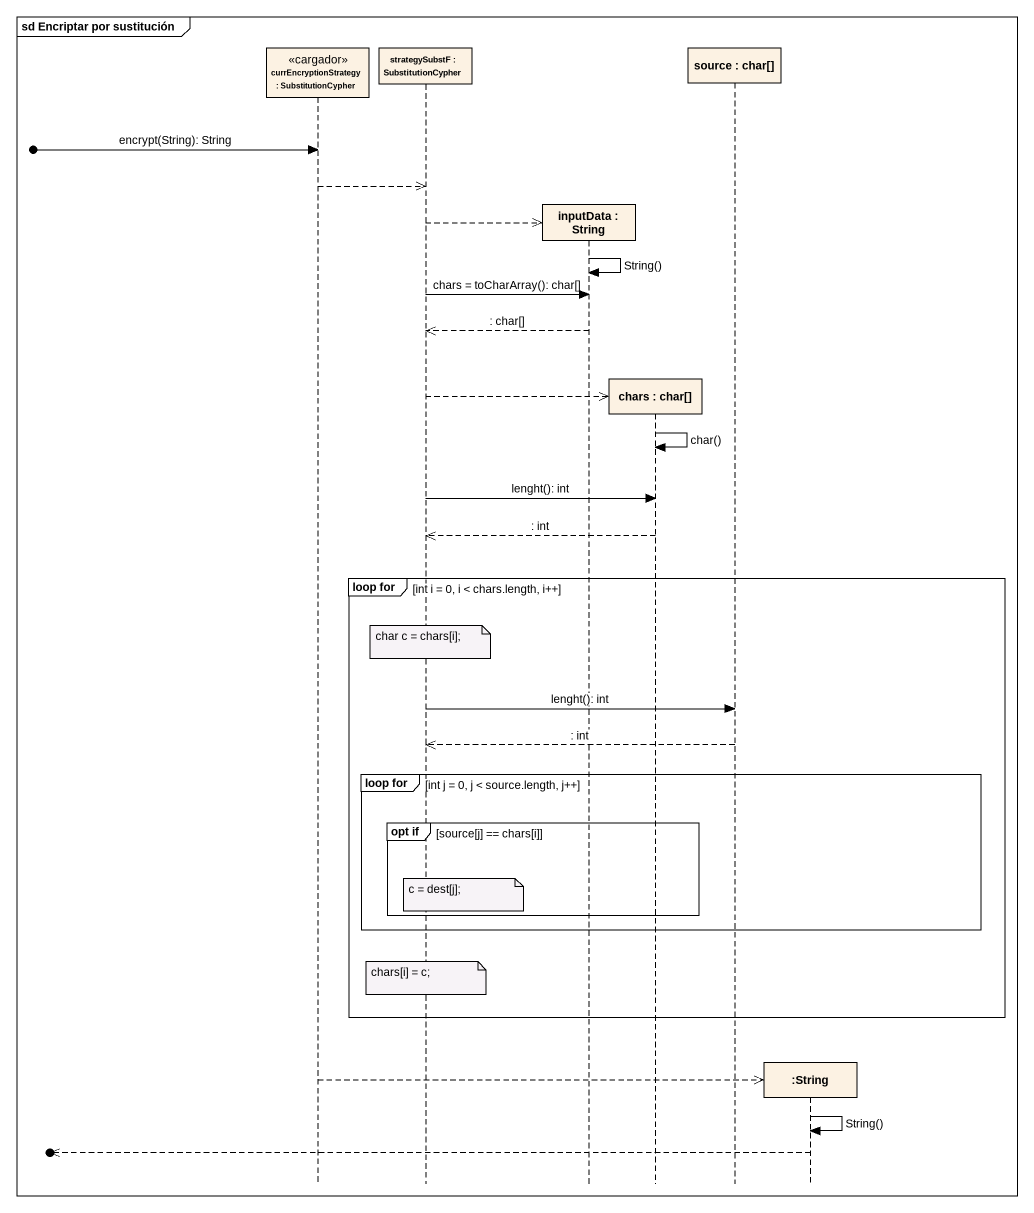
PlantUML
@startuml
mainframe sd Encriptar por sustitución
hide footbox
participant "currEncryptionStrategy : SubstitutionCypher" as currEncryptionStrategy <<cargador>>
participant "strategySubstF : SubstitutionCypher" as strategySubstF
participant "inputData : String" as inputData
participant "chars : char[]" as chars
participant "source : char[]" as source
participant ":String" as String

[o-> currEncryptionStrategy : encrypt(String): String
currEncryptionStrategy -->> strategySubstF
strategySubstF -->> inputData **
inputData -> inputData : String()
strategySubstF -> inputData : chars = toCharArray(): char[]
inputData -->> strategySubstF : : char[]
strategySubstF -->> chars **
chars -> chars : char()
strategySubstF -> chars : lenght(): int
chars -->> strategySubstF : : int
group loop for [int i = 0, i < chars.length, i++]
  note over strategySubstF : char c = chars[i];
  strategySubstF -> source : lenght(): int
  source -->> strategySubstF : : int
  group loop for [int j = 0, j < source.length, j++]
    group opt if [source[j] == chars[i]]
      note over strategySubstF : c = dest[j];
    end
  end
  note over strategySubstF : chars[i] = c;
end
currEncryptionStrategy -->> String **
String -> String : String()
[o<<-- String
@enduml
